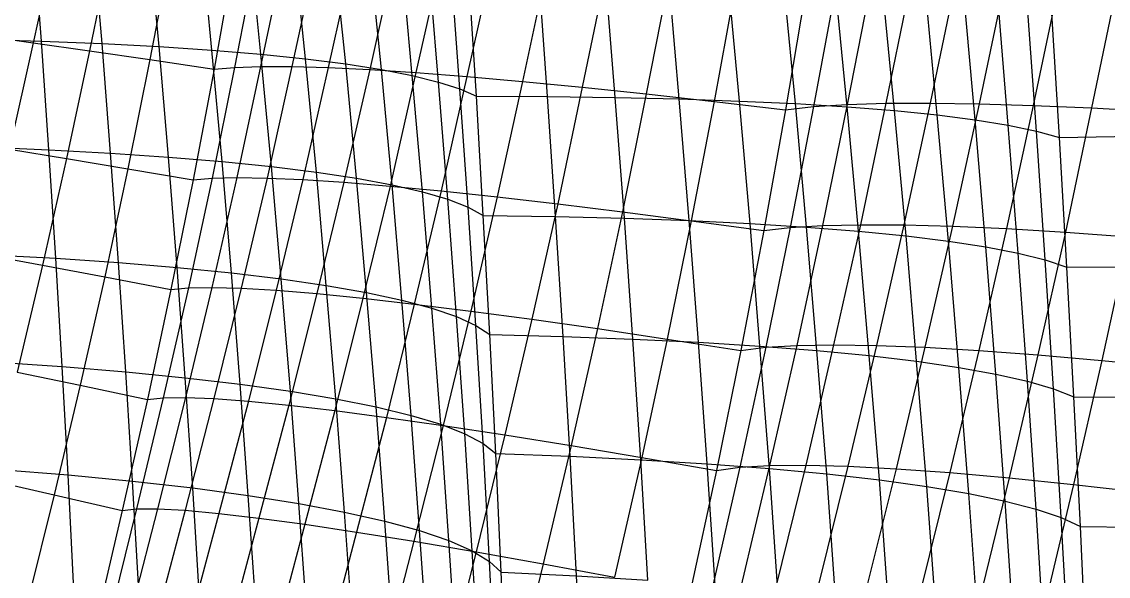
# Model space of a CAD drawing. Extents: x -429 to 429, y -1 to 209.
# Drawn here: x -399.83 to -383.12, y 169.61 to 178.14 of the extents above; entities that cross this region are included whole.
import ezdxf

# ---------------------------------------------------------------- set-up
doc = ezdxf.new("R2010")
doc.units = 0

msp = doc.modelspace()

# ---------------------------------------------------------------- linework, layer by layer
at = {"layer": 'default', "color": 5, "linetype": 'CONTINUOUS'}
for p, q in [((-399.289, 179.481, 201.028), (-399.652, 177.816, 200.945)), ((-398.437, 179.379, 199.969), (-398.784, 177.693, 199.893)), ((-397.526, 179.264, 198.96), (-397.856, 177.558, 198.896)), ((-396.561, 179.139, 198.005), (-396.871, 177.41, 197.958)), ((-396.561, 179.139, 198.005), (-396.871, 177.41, 197.958)), ((-396.216, 179.171, 196.605), (-396.554, 177.438, 196.545)), ((-395.793, 179.189, 195.227), (-396.154, 177.452, 195.154)), ((-395.296, 179.195, 193.876), (-395.674, 177.451, 193.79)), ((-394.725, 179.188, 192.554), (-395.114, 177.434, 192.457)), ((-394.081, 179.168, 191.268), (-394.477, 177.403, 191.161)), ((-393.368, 179.135, 190.019), (-393.766, 177.357, 189.906)), ((-392.588, 179.089, 188.814), (-392.982, 177.297, 188.696)), ((-391.742, 179.03, 187.655), (-392.128, 177.222, 187.537)), ((-390.834, 178.959, 186.546), (-391.208, 177.133, 186.432)), ((-389.866, 178.875, 185.49), (-390.225, 177.03, 185.385)), ((-388.842, 178.779, 184.492), (-389.183, 176.914, 184.4)), ((-386.766, 178.76, 180.691), (-387.137, 176.866, 180.589)), ((-386.151, 178.785, 179.306), (-386.54, 176.885, 179.19)), ((-385.463, 178.798, 177.957), (-385.862, 176.889, 177.829)), ((-384.702, 178.797, 176.649), (-385.108, 176.878, 176.511)), ((-383.872, 178.783, 175.385), (-384.278, 176.853, 175.241)), ((-387.764, 178.672, 183.554), (-388.084, 176.785, 183.481)), ((-387.764, 178.672, 183.554), (-388.084, 176.785, 183.481)), ((-387.304, 178.723, 182.109), (-387.652, 176.833, 182.021)), ((-382.975, 178.757, 174.169), (-383.377, 176.813, 174.022)), ((-400.455, 177.925, 202.049), (-399.652, 177.816, 200.945)), ((-399.652, 177.816, 200.945), (-400.018, 176.178, 200.858)), ((-399.652, 177.816, 200.945), (-398.784, 177.693, 199.893)), ((-398.784, 177.693, 199.893), (-399.138, 176.035, 199.812)), ((-398.784, 177.693, 199.893), (-397.856, 177.558, 198.896)), ((-397.856, 177.558, 198.896), (-398.195, 175.877, 198.825)), ((-397.856, 177.558, 198.896), (-396.871, 177.41, 197.958)), ((-396.554, 177.438, 196.545), (-396.9, 175.733, 196.477)), ((-396.871, 177.41, 197.958), (-396.554, 177.438, 196.545)), ((-396.554, 177.438, 196.545), (-396.154, 177.452, 195.154)), ((-396.154, 177.452, 195.154), (-396.521, 175.742, 195.075)), ((-396.154, 177.452, 195.154), (-395.674, 177.451, 193.79)), ((-395.674, 177.451, 193.79), (-396.055, 175.735, 193.699)), ((-395.674, 177.451, 193.79), (-395.114, 177.434, 192.457)), ((-395.114, 177.434, 192.457), (-395.506, 175.71, 192.356)), ((-395.114, 177.434, 192.457), (-394.477, 177.403, 191.161)), ((-396.871, 177.41, 197.958), (-397.192, 175.706, 197.902)), ((-396.871, 177.41, 197.958), (-397.192, 175.706, 197.902)), ((-394.477, 177.403, 191.161), (-394.874, 175.669, 191.051)), ((-394.477, 177.403, 191.161), (-393.766, 177.357, 189.906)), ((-393.766, 177.357, 189.906), (-394.164, 175.611, 189.789)), ((-393.766, 177.357, 189.906), (-392.982, 177.297, 188.696)), ((-392.982, 177.297, 188.696), (-393.377, 175.536, 188.576)), ((-392.982, 177.297, 188.696), (-392.128, 177.222, 187.537)), ((-392.128, 177.222, 187.537), (-392.517, 175.444, 187.416)), ((-392.128, 177.222, 187.537), (-391.208, 177.133, 186.432)), ((-391.208, 177.133, 186.432), (-391.587, 175.337, 186.313)), ((-391.208, 177.133, 186.432), (-390.225, 177.03, 185.385)), ((-390.225, 177.03, 185.385), (-390.591, 175.215, 185.273)), ((-390.225, 177.03, 185.385), (-389.183, 176.914, 184.4)), ((-389.183, 176.914, 184.4), (-389.533, 175.077, 184.3)), ((-389.183, 176.914, 184.4), (-388.084, 176.785, 183.481)), ((-388.084, 176.785, 183.481), (-388.417, 174.925, 183.397)), ((-388.084, 176.785, 183.481), (-388.417, 174.925, 183.397)), ((-388.084, 176.785, 183.481), (-387.652, 176.833, 182.021)), ((-387.652, 176.833, 182.021), (-388.01, 174.972, 181.924)), ((-387.652, 176.833, 182.021), (-387.137, 176.866, 180.589)), ((-387.137, 176.866, 180.589), (-387.515, 175.002, 180.479)), ((-387.137, 176.866, 180.589), (-386.54, 176.885, 179.19)), ((-386.54, 176.885, 179.19), (-386.932, 175.016, 179.068)), ((-386.54, 176.885, 179.19), (-385.862, 176.889, 177.829)), ((-385.862, 176.889, 177.829), (-386.264, 175.013, 177.697)), ((-385.862, 176.889, 177.829), (-385.108, 176.878, 176.511)), ((-385.108, 176.878, 176.511), (-385.515, 174.993, 176.37)), ((-385.108, 176.878, 176.511), (-384.278, 176.853, 175.241)), ((-384.278, 176.853, 175.241), (-384.686, 174.956, 175.093)), ((-384.278, 176.853, 175.241), (-383.377, 176.813, 174.022)), ((-383.377, 176.813, 174.022), (-383.781, 174.902, 173.871)), ((-383.377, 176.813, 174.022), (-382.406, 176.759, 172.859)), ((-400.018, 176.178, 200.858), (-399.138, 176.035, 199.812)), ((-399.138, 176.035, 199.812), (-399.51, 174.394, 199.719)), ((-399.138, 176.035, 199.812), (-398.195, 175.877, 198.825)), ((-398.195, 175.877, 198.825), (-398.552, 174.213, 198.743)), ((-398.195, 175.877, 198.825), (-397.192, 175.706, 197.902)), ((-397.192, 175.706, 197.902), (-397.533, 174.017, 197.834)), ((-397.192, 175.706, 197.902), (-397.533, 174.017, 197.834)), ((-396.9, 175.733, 196.477), (-397.265, 174.044, 196.398)), ((-397.192, 175.706, 197.902), (-396.9, 175.733, 196.477)), ((-396.521, 175.742, 195.075), (-396.906, 174.051, 194.984)), ((-396.9, 175.733, 196.477), (-396.521, 175.742, 195.075)), ((-396.521, 175.742, 195.075), (-396.055, 175.735, 193.699)), ((-396.055, 175.735, 193.699), (-396.455, 174.039, 193.597)), ((-396.055, 175.735, 193.699), (-395.506, 175.71, 192.356)), ((-395.506, 175.71, 192.356), (-395.916, 174.007, 192.243)), ((-395.506, 175.71, 192.356), (-394.874, 175.669, 191.051)), ((-394.874, 175.669, 191.051), (-395.29, 173.955, 190.929)), ((-394.874, 175.669, 191.051), (-394.164, 175.611, 189.789)), ((-394.164, 175.611, 189.789), (-394.581, 173.885, 189.66)), ((-394.164, 175.611, 189.789), (-393.377, 175.536, 188.576)), ((-393.377, 175.536, 188.576), (-393.791, 173.795, 188.442)), ((-393.377, 175.536, 188.576), (-392.517, 175.444, 187.416)), ((-392.517, 175.444, 187.416), (-392.924, 173.687, 187.281)), ((-392.517, 175.444, 187.416), (-391.587, 175.337, 186.313)), ((-391.587, 175.337, 186.313), (-391.985, 173.561, 186.181)), ((-391.587, 175.337, 186.313), (-390.591, 175.215, 185.273)), ((-390.591, 175.215, 185.273), (-390.976, 173.418, 185.148)), ((-390.591, 175.215, 185.273), (-389.533, 175.077, 184.3)), ((-389.533, 175.077, 184.3), (-389.903, 173.257, 184.186)), ((-389.533, 175.077, 184.3), (-388.417, 174.925, 183.397)), ((-388.417, 174.925, 183.397), (-388.77, 173.081, 183.3)), ((-388.417, 174.925, 183.397), (-388.77, 173.081, 183.3)), ((-388.417, 174.925, 183.397), (-388.01, 174.972, 181.924)), ((-388.01, 174.972, 181.924), (-388.388, 173.129, 181.814)), ((-388.01, 174.972, 181.924), (-387.515, 175.002, 180.479)), ((-387.515, 175.002, 180.479), (-387.912, 173.158, 180.356)), ((-387.515, 175.002, 180.479), (-386.932, 175.016, 179.068)), ((-386.932, 175.016, 179.068), (-387.344, 173.168, 178.933)), ((-386.932, 175.016, 179.068), (-386.264, 175.013, 177.697)), ((-386.264, 175.013, 177.697), (-386.686, 173.158, 177.55)), ((-386.264, 175.013, 177.697), (-385.515, 174.993, 176.37)), ((-385.515, 174.993, 176.37), (-385.941, 173.129, 176.214)), ((-385.515, 174.993, 176.37), (-384.686, 174.956, 175.093)), ((-384.686, 174.956, 175.093), (-385.113, 173.081, 174.93)), ((-384.686, 174.956, 175.093), (-383.781, 174.902, 173.871)), ((-383.781, 174.902, 173.871), (-384.205, 173.013, 173.704)), ((-383.781, 174.902, 173.871), (-382.804, 174.832, 172.708)), ((-382.804, 174.832, 172.708), (-383.22, 172.927, 172.542)), ((-400.402, 174.558, 200.76), (-399.51, 174.394, 199.719)), ((-399.51, 174.394, 199.719), (-399.9, 172.749, 199.618)), ((-399.51, 174.394, 199.719), (-398.552, 174.213, 198.743)), ((-398.552, 174.213, 198.743), (-398.929, 172.546, 198.65)), ((-398.552, 174.213, 198.743), (-397.533, 174.017, 197.834)), ((-397.533, 174.017, 197.834), (-397.895, 172.325, 197.754)), ((-397.533, 174.017, 197.834), (-397.895, 172.325, 197.754)), ((-397.265, 174.044, 196.398), (-397.651, 172.352, 196.308)), ((-397.533, 174.017, 197.834), (-397.265, 174.044, 196.398)), ((-396.906, 174.051, 194.984), (-397.309, 172.357, 194.883)), ((-397.265, 174.044, 196.398), (-396.906, 174.051, 194.984)), ((-396.906, 174.051, 194.984), (-396.455, 174.039, 193.597)), ((-396.455, 174.039, 193.597), (-396.872, 172.339, 193.485)), ((-396.455, 174.039, 193.597), (-395.916, 174.007, 192.243)), ((-395.916, 174.007, 192.243), (-396.342, 172.3, 192.121)), ((-395.916, 174.007, 192.243), (-395.29, 173.955, 190.929)), ((-395.29, 173.955, 190.929), (-395.721, 172.238, 190.798)), ((-395.29, 173.955, 190.929), (-394.581, 173.885, 189.66)), ((-394.581, 173.885, 189.66), (-395.013, 172.155, 189.522)), ((-394.581, 173.885, 189.66), (-393.791, 173.795, 188.442)), ((-393.791, 173.795, 188.442), (-394.221, 172.051, 188.3)), ((-393.791, 173.795, 188.442), (-392.924, 173.687, 187.281)), ((-392.924, 173.687, 187.281), (-393.348, 171.926, 187.137)), ((-392.924, 173.687, 187.281), (-391.985, 173.561, 186.181)), ((-391.985, 173.561, 186.181), (-392.4, 171.781, 186.039)), ((-391.985, 173.561, 186.181), (-390.976, 173.418, 185.148)), ((-390.976, 173.418, 185.148), (-391.38, 171.617, 185.011)), ((-390.976, 173.418, 185.148), (-389.903, 173.257, 184.186)), ((-389.903, 173.257, 184.186), (-390.294, 171.434, 184.059)), ((-389.903, 173.257, 184.186), (-388.77, 173.081, 183.3)), ((-388.77, 173.081, 183.3), (-389.146, 171.234, 183.187)), ((-388.77, 173.081, 183.3), (-389.146, 171.234, 183.187)), ((-388.388, 173.129, 181.814), (-388.787, 171.283, 181.689)), ((-388.77, 173.081, 183.3), (-388.388, 173.129, 181.814)), ((-388.388, 173.129, 181.814), (-387.912, 173.158, 180.356)), ((-387.912, 173.158, 180.356), (-388.328, 171.31, 180.22)), ((-387.912, 173.158, 180.356), (-387.344, 173.168, 178.933)), ((-387.344, 173.168, 178.933), (-387.773, 171.316, 178.785)), ((-387.344, 173.168, 178.933), (-386.686, 173.158, 177.55)), ((-386.686, 173.158, 177.55), (-387.124, 171.299, 177.392)), ((-386.686, 173.158, 177.55), (-385.941, 173.129, 176.214)), ((-385.941, 173.129, 176.214), (-386.383, 171.261, 176.047)), ((-385.941, 173.129, 176.214), (-385.113, 173.081, 174.93)), ((-385.113, 173.081, 174.93), (-385.556, 171.201, 174.757)), ((-385.113, 173.081, 174.93), (-384.205, 173.013, 173.704)), ((-384.205, 173.013, 173.704), (-384.645, 171.121, 173.527)), ((-384.205, 173.013, 173.704), (-383.22, 172.927, 172.542)), ((-383.22, 172.927, 172.542), (-383.654, 171.019, 172.364)), ((-383.22, 172.927, 172.542), (-382.164, 172.823, 171.447)), ((-399.9, 172.749, 199.618), (-398.929, 172.546, 198.65)), ((-398.929, 172.546, 198.65), (-399.331, 170.86, 198.544)), ((-398.929, 172.546, 198.65), (-397.895, 172.325, 197.754)), ((-397.895, 172.325, 197.754), (-398.282, 170.616, 197.661)), ((-397.895, 172.325, 197.754), (-398.282, 170.616, 197.661)), ((-397.651, 172.352, 196.308), (-398.061, 170.642, 196.205)), ((-397.895, 172.325, 197.754), (-397.651, 172.352, 196.308)), ((-397.309, 172.357, 194.883), (-397.738, 170.644, 194.768)), ((-397.651, 172.352, 196.308), (-397.309, 172.357, 194.883)), ((-396.872, 172.339, 193.485), (-397.316, 170.621, 193.359)), ((-397.309, 172.357, 194.883), (-396.872, 172.339, 193.485)), ((-396.872, 172.339, 193.485), (-396.342, 172.3, 192.121)), ((-396.342, 172.3, 192.121), (-396.795, 170.573, 191.984)), ((-396.342, 172.3, 192.121), (-395.721, 172.238, 190.798)), ((-395.721, 172.238, 190.798), (-396.18, 170.501, 190.652)), ((-395.721, 172.238, 190.798), (-395.013, 172.155, 189.522)), ((-395.013, 172.155, 189.522), (-395.473, 170.405, 189.369)), ((-395.013, 172.155, 189.522), (-394.221, 172.051, 188.3)), ((-394.221, 172.051, 188.3), (-394.678, 170.286, 188.141)), ((-394.221, 172.051, 188.3), (-393.348, 171.926, 187.137)), ((-393.348, 171.926, 187.137), (-393.8, 170.145, 186.976)), ((-393.348, 171.926, 187.137), (-392.4, 171.781, 186.039)), ((-392.4, 171.781, 186.039), (-392.842, 169.981, 185.88)), ((-392.4, 171.781, 186.039), (-391.38, 171.617, 185.011)), ((-391.38, 171.617, 185.011), (-391.811, 169.796, 184.858)), ((-391.38, 171.617, 185.011), (-390.294, 171.434, 184.059)), ((-390.294, 171.434, 184.059), (-390.711, 169.591, 183.916)), ((-390.294, 171.434, 184.059), (-389.146, 171.234, 183.187)), ((-388.787, 171.283, 181.689), (-389.212, 169.416, 181.549)), ((-389.146, 171.234, 183.187), (-388.787, 171.283, 181.689)), ((-388.787, 171.283, 181.689), (-388.328, 171.31, 180.22)), ((-388.328, 171.31, 180.22), (-388.772, 169.442, 180.067)), ((-388.328, 171.31, 180.22), (-387.773, 171.316, 178.785)), ((-387.773, 171.316, 178.785), (-388.23, 169.443, 178.621)), ((-387.773, 171.316, 178.785), (-387.124, 171.299, 177.392)), ((-387.124, 171.299, 177.392), (-387.59, 169.419, 177.217)), ((-387.124, 171.299, 177.392), (-386.383, 171.261, 176.047)), ((-386.383, 171.261, 176.047), (-386.855, 169.372, 175.862)), ((-386.383, 171.261, 176.047), (-385.556, 171.201, 174.757)), ((-400.315, 171.086, 199.503), (-399.331, 170.86, 198.544)), ((-389.146, 171.234, 183.187), (-389.548, 169.367, 183.058)), ((-389.146, 171.234, 183.187), (-389.548, 169.367, 183.058)), ((-385.556, 171.201, 174.757), (-386.028, 169.3, 174.565)), ((-385.556, 171.201, 174.757), (-384.645, 171.121, 173.527)), ((-384.645, 171.121, 173.527), (-385.114, 169.205, 173.331)), ((-384.645, 171.121, 173.527), (-383.654, 171.019, 172.364)), ((-383.654, 171.019, 172.364), (-384.117, 169.087, 172.166)), ((-383.654, 171.019, 172.364), (-382.589, 170.896, 171.272)), ((-399.331, 170.86, 198.544), (-399.754, 169.144, 198.429)), ((-399.331, 170.86, 198.544), (-398.282, 170.616, 197.661)), ((-398.282, 170.616, 197.661), (-398.691, 168.877, 197.558)), ((-398.282, 170.616, 197.661), (-398.691, 168.877, 197.558)), ((-398.061, 170.642, 196.205), (-398.492, 168.901, 196.092)), ((-398.282, 170.616, 197.661), (-398.061, 170.642, 196.205)), ((-397.738, 170.644, 194.768), (-398.187, 168.897, 194.645)), ((-398.061, 170.642, 196.205), (-397.738, 170.644, 194.768)), ((-397.316, 170.621, 193.359), (-397.778, 168.867, 193.225)), ((-397.738, 170.644, 194.768), (-397.316, 170.621, 193.359)), ((-397.316, 170.621, 193.359), (-396.795, 170.573, 191.984)), ((-396.795, 170.573, 191.984), (-397.266, 168.811, 191.84)), ((-396.795, 170.573, 191.984), (-396.18, 170.501, 190.652)), ((-396.18, 170.501, 190.652), (-396.656, 168.728, 190.498)), ((-396.18, 170.501, 190.652), (-395.473, 170.405, 189.369)), ((-395.473, 170.405, 189.369), (-395.951, 168.619, 189.208)), ((-395.473, 170.405, 189.369), (-394.678, 170.286, 188.141)), ((-394.678, 170.286, 188.141), (-395.154, 168.485, 187.975)), ((-394.678, 170.286, 188.141), (-393.8, 170.145, 186.976)), ((-393.8, 170.145, 186.976), (-394.27, 168.327, 186.808)), ((-393.8, 170.145, 186.976), (-392.842, 169.981, 185.88)), ((-392.842, 169.981, 185.88), (-393.304, 168.145, 185.712)), ((-392.842, 169.981, 185.88), (-391.811, 169.796, 184.858)), ((-391.811, 169.796, 184.858), (-392.262, 167.94, 184.695)), ((-391.811, 169.796, 184.858), (-390.711, 169.591, 183.916))]:
    msp.add_line(p, q, dxfattribs=at)
at = {"layer": 'default', "color": 3, "linetype": 'CONTINUOUS'}
for p, q in [((-399.524, 177.842, 213.133), (-399.646, 179.511, 212.945)), ((-398.592, 177.804, 212.156), (-398.731, 179.487, 211.955)), ((-397.716, 177.758, 211.13), (-397.87, 179.455, 210.919)), ((-396.902, 177.703, 210.057), (-397.066, 179.414, 209.84)), ((-396.15, 177.641, 208.942), (-396.323, 179.366, 208.722)), ((-395.464, 177.57, 207.789), (-395.641, 179.311, 207.567)), ((-394.846, 177.491, 206.6), (-395.023, 179.247, 206.38)), ((-394.298, 177.405, 205.38), (-394.471, 179.176, 205.162)), ((-393.822, 177.312, 204.133), (-393.987, 179.099, 203.919)), ((-393.418, 177.212, 202.863), (-393.571, 179.014, 202.654)), ((-393.09, 177.105, 201.574), (-393.225, 178.922, 201.37)), ((-392.837, 176.992, 200.27), (-392.95, 178.824, 200.071)), ((-392.837, 176.992, 200.27), (-392.95, 178.824, 200.071)), ((-391.742, 176.988, 199.365), (-391.874, 178.831, 199.147)), ((-390.701, 176.974, 198.402), (-390.85, 178.831, 198.169)), ((-389.717, 176.952, 197.383), (-389.88, 178.821, 197.139)), ((-388.793, 176.92, 196.311), (-388.967, 178.803, 196.06)), ((-387.931, 176.88, 195.191), (-388.113, 178.776, 194.936)), ((-387.136, 176.83, 194.026), (-387.322, 178.741, 193.77)), ((-386.408, 176.772, 192.819), (-386.595, 178.697, 192.564)), ((-385.752, 176.706, 191.574), (-385.934, 178.645, 191.323)), ((-385.168, 176.631, 190.297), (-385.342, 178.584, 190.05)), ((-384.658, 176.549, 188.989), (-384.82, 178.516, 188.749)), ((-384.226, 176.458, 187.657), (-384.369, 178.44, 187.423)), ((-383.871, 176.36, 186.304), (-383.992, 178.356, 186.077)), ((-383.871, 176.36, 186.304), (-383.992, 178.356, 186.077)), ((-400.512, 177.871, 214.058), (-399.524, 177.842, 213.133)), ((-399.524, 177.842, 213.133), (-398.592, 177.804, 212.156)), ((-399.41, 176.171, 213.318), (-399.524, 177.842, 213.133)), ((-398.592, 177.804, 212.156), (-397.716, 177.758, 211.13)), ((-398.461, 176.119, 212.354), (-398.592, 177.804, 212.156)), ((-397.716, 177.758, 211.13), (-396.902, 177.703, 210.057)), ((-397.572, 176.058, 211.336), (-397.716, 177.758, 211.13)), ((-396.902, 177.703, 210.057), (-396.15, 177.641, 208.942)), ((-396.746, 175.989, 210.27), (-396.902, 177.703, 210.057)), ((-396.15, 177.641, 208.942), (-395.464, 177.57, 207.789)), ((-395.987, 175.912, 209.158), (-396.15, 177.641, 208.942)), ((-395.464, 177.57, 207.789), (-394.846, 177.491, 206.6)), ((-395.297, 175.826, 208.005), (-395.464, 177.57, 207.789)), ((-394.846, 177.491, 206.6), (-394.298, 177.405, 205.38)), ((-394.679, 175.732, 206.815), (-394.846, 177.491, 206.6)), ((-394.298, 177.405, 205.38), (-393.822, 177.312, 204.133)), ((-394.134, 175.631, 205.593), (-394.298, 177.405, 205.38)), ((-393.822, 177.312, 204.133), (-393.418, 177.212, 202.863)), ((-393.665, 175.522, 204.342), (-393.822, 177.312, 204.133)), ((-393.418, 177.212, 202.863), (-393.09, 177.105, 201.574)), ((-393.274, 175.407, 203.067), (-393.418, 177.212, 202.863)), ((-393.09, 177.105, 201.574), (-392.837, 176.992, 200.27)), ((-392.962, 175.286, 201.774), (-393.09, 177.105, 201.574)), ((-392.837, 176.992, 200.27), (-391.742, 176.988, 199.365)), ((-392.73, 175.158, 200.466), (-392.837, 176.992, 200.27)), ((-392.73, 175.158, 200.466), (-392.837, 176.992, 200.27)), ((-391.742, 176.988, 199.365), (-390.701, 176.974, 198.402)), ((-391.618, 175.141, 199.579), (-391.742, 176.988, 199.365)), ((-390.701, 176.974, 198.402), (-389.717, 176.952, 197.383)), ((-390.561, 175.115, 198.63), (-390.701, 176.974, 198.402)), ((-389.717, 176.952, 197.383), (-388.793, 176.92, 196.311)), ((-389.563, 175.079, 197.621), (-389.717, 176.952, 197.383)), ((-388.793, 176.92, 196.311), (-387.931, 176.88, 195.191)), ((-388.628, 175.034, 196.557), (-388.793, 176.92, 196.311)), ((-387.931, 176.88, 195.191), (-387.136, 176.83, 194.026)), ((-387.759, 174.98, 195.44), (-387.931, 176.88, 195.191)), ((-387.136, 176.83, 194.026), (-386.408, 176.772, 192.819)), ((-386.959, 174.916, 194.276), (-387.136, 176.83, 194.026)), ((-386.408, 176.772, 192.819), (-385.752, 176.706, 191.574)), ((-386.231, 174.844, 193.067), (-386.408, 176.772, 192.819)), ((-385.752, 176.706, 191.574), (-385.168, 176.631, 190.297)), ((-385.578, 174.763, 191.82), (-385.752, 176.706, 191.574)), ((-385.168, 176.631, 190.297), (-384.658, 176.549, 188.989)), ((-385.002, 174.675, 190.537), (-385.168, 176.631, 190.297)), ((-384.658, 176.549, 188.989), (-384.226, 176.458, 187.657)), ((-384.506, 174.578, 189.225), (-384.658, 176.549, 188.989)), ((-384.226, 176.458, 187.657), (-383.871, 176.36, 186.304)), ((-384.09, 174.474, 187.886), (-384.226, 176.458, 187.657)), ((-383.871, 176.36, 186.304), (-382.663, 176.381, 185.418)), ((-383.756, 174.362, 186.527), (-383.871, 176.36, 186.304)), ((-383.756, 174.362, 186.527), (-383.871, 176.36, 186.304)), ((-400.415, 176.213, 214.227), (-399.41, 176.171, 213.318)), ((-399.41, 176.171, 213.318), (-398.461, 176.119, 212.354)), ((-399.303, 174.5, 213.499), (-399.41, 176.171, 213.318)), ((-398.461, 176.119, 212.354), (-397.572, 176.058, 211.336)), ((-398.34, 174.434, 212.546), (-398.461, 176.119, 212.354)), ((-397.572, 176.058, 211.336), (-396.746, 175.989, 210.27)), ((-397.439, 174.359, 211.537), (-397.572, 176.058, 211.336)), ((-396.746, 175.989, 210.27), (-395.987, 175.912, 209.158)), ((-396.604, 174.274, 210.476), (-396.746, 175.989, 210.27)), ((-395.987, 175.912, 209.158), (-395.297, 175.826, 208.005)), ((-395.838, 174.182, 209.367), (-395.987, 175.912, 209.158)), ((-395.297, 175.826, 208.005), (-394.679, 175.732, 206.815)), ((-395.144, 174.08, 208.215), (-395.297, 175.826, 208.005)), ((-394.679, 175.732, 206.815), (-394.134, 175.631, 205.593)), ((-394.525, 173.972, 207.024), (-394.679, 175.732, 206.815)), ((-394.134, 175.631, 205.593), (-393.665, 175.522, 204.342)), ((-393.984, 173.855, 205.799), (-394.134, 175.631, 205.593)), ((-393.665, 175.522, 204.342), (-393.274, 175.407, 203.067)), ((-393.522, 173.732, 204.545), (-393.665, 175.522, 204.342)), ((-393.274, 175.407, 203.067), (-392.962, 175.286, 201.774)), ((-393.141, 173.602, 203.267), (-393.274, 175.407, 203.067)), ((-392.962, 175.286, 201.774), (-392.73, 175.158, 200.466)), ((-392.844, 173.467, 201.969), (-392.962, 175.286, 201.774)), ((-392.73, 175.158, 200.466), (-391.618, 175.141, 199.579)), ((-392.63, 173.325, 200.658), (-392.73, 175.158, 200.466)), ((-392.63, 173.325, 200.658), (-392.73, 175.158, 200.466)), ((-391.618, 175.141, 199.579), (-390.561, 175.115, 198.63)), ((-391.502, 173.296, 199.788), (-391.618, 175.141, 199.579)), ((-390.561, 175.115, 198.63), (-389.563, 175.079, 197.621)), ((-390.431, 173.256, 198.851), (-390.561, 175.115, 198.63)), ((-389.563, 175.079, 197.621), (-388.628, 175.034, 196.557)), ((-389.421, 173.206, 197.852), (-389.563, 175.079, 197.621)), ((-388.628, 175.034, 196.557), (-387.759, 174.98, 195.44)), ((-388.476, 173.147, 196.793), (-388.628, 175.034, 196.557)), ((-387.759, 174.98, 195.44), (-386.959, 174.916, 194.276)), ((-387.601, 173.079, 195.68), (-387.759, 174.98, 195.44)), ((-386.959, 174.916, 194.276), (-386.231, 174.844, 193.067)), ((-386.797, 173.001, 194.517), (-386.959, 174.916, 194.276)), ((-386.231, 174.844, 193.067), (-385.578, 174.763, 191.82)), ((-386.069, 172.915, 193.308), (-386.231, 174.844, 193.067)), ((-385.578, 174.763, 191.82), (-385.002, 174.675, 190.537)), ((-385.419, 172.82, 192.057), (-385.578, 174.763, 191.82)), ((-385.002, 174.675, 190.537), (-384.506, 174.578, 189.225)), ((-384.85, 172.717, 190.771), (-385.002, 174.675, 190.537)), ((-400.325, 174.556, 214.392), (-399.303, 174.5, 213.499)), ((-399.303, 174.5, 213.499), (-398.34, 174.434, 212.546)), ((-399.204, 172.832, 213.676), (-399.303, 174.5, 213.499)), ((-398.34, 174.434, 212.546), (-397.439, 174.359, 211.537)), ((-398.226, 172.751, 212.735), (-398.34, 174.434, 212.546)), ((-384.506, 174.578, 189.225), (-384.09, 174.474, 187.886)), ((-384.364, 172.607, 189.453), (-384.506, 174.578, 189.225)), ((-384.09, 174.474, 187.886), (-383.756, 174.362, 186.527)), ((-383.963, 172.489, 188.11), (-384.09, 174.474, 187.886)), ((-397.439, 174.359, 211.537), (-396.604, 174.274, 210.476)), ((-397.312, 172.661, 211.734), (-397.439, 174.359, 211.537)), ((-396.604, 174.274, 210.476), (-395.838, 174.182, 209.367)), ((-396.467, 172.562, 210.678), (-396.604, 174.274, 210.476)), ((-383.756, 174.362, 186.527), (-382.531, 174.371, 185.661)), ((-383.649, 172.365, 186.746), (-383.756, 174.362, 186.527)), ((-383.649, 172.365, 186.746), (-383.756, 174.362, 186.527)), ((-395.838, 174.182, 209.367), (-395.144, 174.08, 208.215)), ((-395.694, 172.454, 209.572), (-395.838, 174.182, 209.367)), ((-395.144, 174.08, 208.215), (-394.525, 173.972, 207.024)), ((-394.996, 172.337, 208.421), (-395.144, 174.08, 208.215)), ((-394.525, 173.972, 207.024), (-393.984, 173.855, 205.799)), ((-394.377, 172.213, 207.229), (-394.525, 173.972, 207.024)), ((-393.984, 173.855, 205.799), (-393.522, 173.732, 204.545)), ((-393.839, 172.082, 206.001), (-393.984, 173.855, 205.799)), ((-393.522, 173.732, 204.545), (-393.141, 173.602, 203.267)), ((-393.384, 171.944, 204.744), (-393.522, 173.732, 204.545)), ((-393.141, 173.602, 203.267), (-392.844, 173.467, 201.969)), ((-393.015, 171.8, 203.461), (-393.141, 173.602, 203.267)), ((-392.844, 173.467, 201.969), (-392.63, 173.325, 200.658)), ((-392.733, 171.65, 202.16), (-392.844, 173.467, 201.969)), ((-392.63, 173.325, 200.658), (-391.502, 173.296, 199.788)), ((-392.539, 171.496, 200.845), (-392.63, 173.325, 200.658)), ((-392.539, 171.496, 200.845), (-392.63, 173.325, 200.658)), ((-391.502, 173.296, 199.788), (-390.431, 173.256, 198.851)), ((-391.394, 171.453, 199.992), (-391.502, 173.296, 199.788)), ((-390.431, 173.256, 198.851), (-389.421, 173.206, 197.852)), ((-390.309, 171.399, 199.068), (-390.431, 173.256, 198.851)), ((-389.421, 173.206, 197.852), (-388.476, 173.147, 196.793)), ((-389.287, 171.336, 198.079), (-389.421, 173.206, 197.852)), ((-388.476, 173.147, 196.793), (-387.601, 173.079, 195.68)), ((-388.332, 171.263, 197.027), (-388.476, 173.147, 196.793)), ((-387.601, 173.079, 195.68), (-386.797, 173.001, 194.517)), ((-387.449, 171.18, 195.917), (-387.601, 173.079, 195.68)), ((-386.797, 173.001, 194.517), (-386.069, 172.915, 193.308)), ((-386.641, 171.088, 194.754), (-386.797, 173.001, 194.517)), ((-386.069, 172.915, 193.308), (-385.419, 172.82, 192.057)), ((-385.913, 170.988, 193.544), (-386.069, 172.915, 193.308)), ((-400.243, 172.903, 214.554), (-399.204, 172.832, 213.676)), ((-399.204, 172.832, 213.676), (-398.226, 172.751, 212.735)), ((-399.115, 171.165, 213.848), (-399.204, 172.832, 213.676)), ((-398.226, 172.751, 212.735), (-397.312, 172.661, 211.734)), ((-398.124, 171.07, 212.917), (-398.226, 172.751, 212.735)), ((-385.419, 172.82, 192.057), (-384.85, 172.717, 190.771)), ((-385.266, 170.879, 192.29), (-385.419, 172.82, 192.057)), ((-397.312, 172.661, 211.734), (-396.467, 172.562, 210.678)), ((-397.199, 170.964, 211.924), (-397.312, 172.661, 211.734)), ((-384.85, 172.717, 190.771), (-384.364, 172.607, 189.453)), ((-384.704, 170.762, 190.999), (-384.85, 172.717, 190.771)), ((-384.364, 172.607, 189.453), (-383.963, 172.489, 188.11)), ((-384.23, 170.638, 189.677), (-384.364, 172.607, 189.453)), ((-396.467, 172.562, 210.678), (-395.694, 172.454, 209.572)), ((-396.345, 170.849, 210.873), (-396.467, 172.562, 210.678)), ((-395.694, 172.454, 209.572), (-394.996, 172.337, 208.421)), ((-395.566, 170.726, 209.77), (-395.694, 172.454, 209.572)), ((-383.963, 172.489, 188.11), (-383.649, 172.365, 186.746)), ((-383.845, 170.508, 188.328), (-383.963, 172.489, 188.11)), ((-394.996, 172.337, 208.421), (-394.377, 172.213, 207.229)), ((-394.865, 170.594, 208.619), (-394.996, 172.337, 208.421)), ((-383.649, 172.365, 186.746), (-382.408, 172.362, 185.898)), ((-383.55, 170.371, 186.958), (-383.649, 172.365, 186.746)), ((-383.55, 170.371, 186.958), (-383.649, 172.365, 186.746)), ((-394.377, 172.213, 207.229), (-393.839, 172.082, 206.001)), ((-394.245, 170.455, 207.426), (-394.377, 172.213, 207.229)), ((-393.839, 172.082, 206.001), (-393.384, 171.944, 204.744)), ((-393.71, 170.309, 206.196), (-393.839, 172.082, 206.001)), ((-393.384, 171.944, 204.744), (-393.015, 171.8, 203.461)), ((-393.261, 170.156, 204.936), (-393.384, 171.944, 204.744)), ((-393.015, 171.8, 203.461), (-392.733, 171.65, 202.16)), ((-392.902, 169.998, 203.65), (-393.015, 171.8, 203.461)), ((-392.733, 171.65, 202.16), (-392.539, 171.496, 200.845)), ((-392.633, 169.835, 202.345), (-392.733, 171.65, 202.16)), ((-392.539, 171.496, 200.845), (-391.394, 171.453, 199.992)), ((-392.455, 169.669, 201.027), (-392.539, 171.496, 200.845)), ((-392.455, 169.669, 201.027), (-392.539, 171.496, 200.845)), ((-391.394, 171.453, 199.992), (-390.309, 171.399, 199.068)), ((-391.297, 169.612, 200.189), (-391.394, 171.453, 199.992)), ((-400.168, 171.251, 214.712), (-399.115, 171.165, 213.848)), ((-390.309, 171.399, 199.068), (-389.287, 171.336, 198.079)), ((-390.199, 169.544, 199.278), (-390.309, 171.399, 199.068)), ((-389.287, 171.336, 198.079), (-388.332, 171.263, 197.027)), ((-389.166, 169.466, 198.296), (-389.287, 171.336, 198.079)), ((-388.332, 171.263, 197.027), (-387.449, 171.18, 195.917)), ((-388.202, 169.379, 197.25), (-388.332, 171.263, 197.027)), ((-399.115, 171.165, 213.848), (-398.124, 171.07, 212.917)), ((-399.034, 169.497, 214.016), (-399.115, 171.165, 213.848)), ((-387.449, 171.18, 195.917), (-386.641, 171.088, 194.754)), ((-387.313, 169.281, 196.143), (-387.449, 171.18, 195.917)), ((-386.641, 171.088, 194.754), (-385.913, 170.988, 193.544)), ((-386.501, 169.175, 194.982), (-386.641, 171.088, 194.754)), ((-398.124, 171.07, 212.917), (-397.199, 170.964, 211.924)), ((-398.029, 169.387, 213.096), (-398.124, 171.07, 212.917)), ((-397.199, 170.964, 211.924), (-396.345, 170.849, 210.873)), ((-397.093, 169.266, 212.111), (-397.199, 170.964, 211.924)), ((-385.913, 170.988, 193.544), (-385.266, 170.879, 192.29)), ((-385.772, 169.061, 193.77), (-385.913, 170.988, 193.544)), ((-396.345, 170.849, 210.873), (-395.566, 170.726, 209.77)), ((-396.229, 169.136, 211.065), (-396.345, 170.849, 210.873)), ((-385.266, 170.879, 192.29), (-384.704, 170.762, 190.999)), ((-385.129, 168.938, 192.514), (-385.266, 170.879, 192.29)), ((-384.704, 170.762, 190.999), (-384.23, 170.638, 189.677)), ((-384.573, 168.808, 191.219), (-384.704, 170.762, 190.999)), ((-395.566, 170.726, 209.77), (-394.865, 170.594, 208.619)), ((-395.443, 168.996, 209.965), (-395.566, 170.726, 209.77)), ((-394.865, 170.594, 208.619), (-394.245, 170.455, 207.426)), ((-394.738, 168.849, 208.814), (-394.865, 170.594, 208.619)), ((-384.23, 170.638, 189.677), (-383.845, 170.508, 188.328)), ((-384.109, 168.671, 189.892), (-384.23, 170.638, 189.677)), ((-394.245, 170.455, 207.426), (-393.71, 170.309, 206.196)), ((-394.118, 168.695, 207.62), (-394.245, 170.455, 207.426)), ((-383.845, 170.508, 188.328), (-383.55, 170.371, 186.958)), ((-383.737, 168.528, 188.539), (-383.845, 170.508, 188.328)), ((-393.71, 170.309, 206.196), (-393.261, 170.156, 204.936)), ((-393.586, 168.534, 206.388), (-393.71, 170.309, 206.196)), ((-383.55, 170.371, 186.958), (-382.293, 170.355, 186.129)), ((-383.461, 168.379, 187.165), (-383.55, 170.371, 186.958)), ((-383.461, 168.379, 187.165), (-383.55, 170.371, 186.958)), ((-393.261, 170.156, 204.936), (-392.902, 169.998, 203.65)), ((-393.144, 168.367, 205.124), (-393.261, 170.156, 204.936)), ((-392.902, 169.998, 203.65), (-392.633, 169.835, 202.345)), ((-392.795, 168.195, 203.834), (-392.902, 169.998, 203.65)), ((-392.633, 169.835, 202.345), (-392.455, 169.669, 201.027)), ((-392.54, 168.019, 202.525), (-392.633, 169.835, 202.345)), ((-392.455, 169.669, 201.027), (-391.297, 169.612, 200.189)), ((-392.381, 167.839, 201.204), (-392.455, 169.669, 201.027)), ((-392.381, 167.839, 201.204), (-392.455, 169.669, 201.027)), ((-391.297, 169.612, 200.189), (-390.199, 169.544, 199.278)), ((-391.208, 167.769, 200.382), (-391.297, 169.612, 200.189))]:
    msp.add_line(p, q, dxfattribs=at)

doc.saveas('drawing.dxf')
